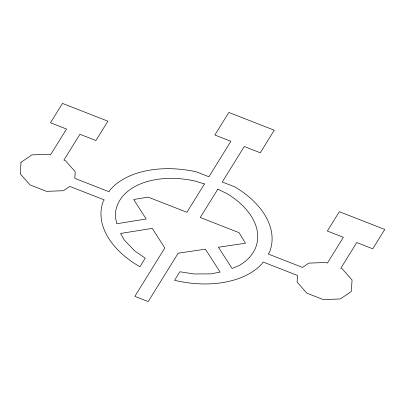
<?xml version="1.0" encoding="UTF-8"?>
<svg xmlns="http://www.w3.org/2000/svg" width="405" height="405" viewBox="0 0 405 405"><rect width="100%" height="100%" fill="white"/><g stroke="black" fill="none" stroke-linecap="round" stroke-linejoin="round"><path stroke-width="0.61" d="M21.014 162.334L20.25 173.811L29.98 184.888L46.494 191.347L63.484 190.715L69.787 186.416L104.191 199.868L103.083 201.736A87.105 55.288 14 0 0 139.933 266.748L145.228 258.198L134.495 250.725L124.31 240.043L120.574 233.452L152.229 228.379L164.81 247.981L134.855 296.349L148.215 301.573L178.17 253.206L205.396 249.171L220.118 272.109L210.752 273.871L193.879 273.962L179.86 271.755L174.565 280.306A87.105 55.288 14 0 0 261.924 263.883L263.128 262.025L297.538 275.476L297.098 282.072L306.828 293.154L323.342 299.609L340.327 298.976L351.302 291.494L352.067 280.022L342.336 268.94L340.757 268.328L356.734 242.529L372.767 248.797L384.75 229.453L339.329 211.688L327.346 231.037L343.374 237.305L327.397 263.103L325.822 262.486L308.833 263.118L302.53 267.416L268.297 254.031L269.462 252.224A87.105 55.288 14 0 0 234.946 186.938L222.284 181.987L244.256 146.514L260.283 152.786L274.266 130.213L228.845 112.448L214.863 135.022L230.896 141.289L208.924 176.762L196.268 171.811A87.105 55.288 14 0 0 110.114 189.889L109.011 191.742L74.778 178.352L75.219 171.76L65.489 160.679L63.914 160.061L79.891 134.268L95.919 140.535L107.902 121.186L62.481 103.427L50.498 122.771L66.531 129.043L50.554 154.837L48.975 154.224L31.99 154.857L21.014 162.334M204.474 183.946L186.923 212.286L148.179 197.134L133.685 199.498L146.21 219.004L116.782 223.742L115.344 216.933A72.48 46.008 14 0 1 194.633 180.964L204.474 183.946M217.834 189.17L200.283 217.51L239.021 232.662L245.511 243.228L218.416 247.242L232.06 268.485L239.289 265.427A72.48 46.008 14 0 0 226.815 193.549L217.834 189.17"/></g></svg>
